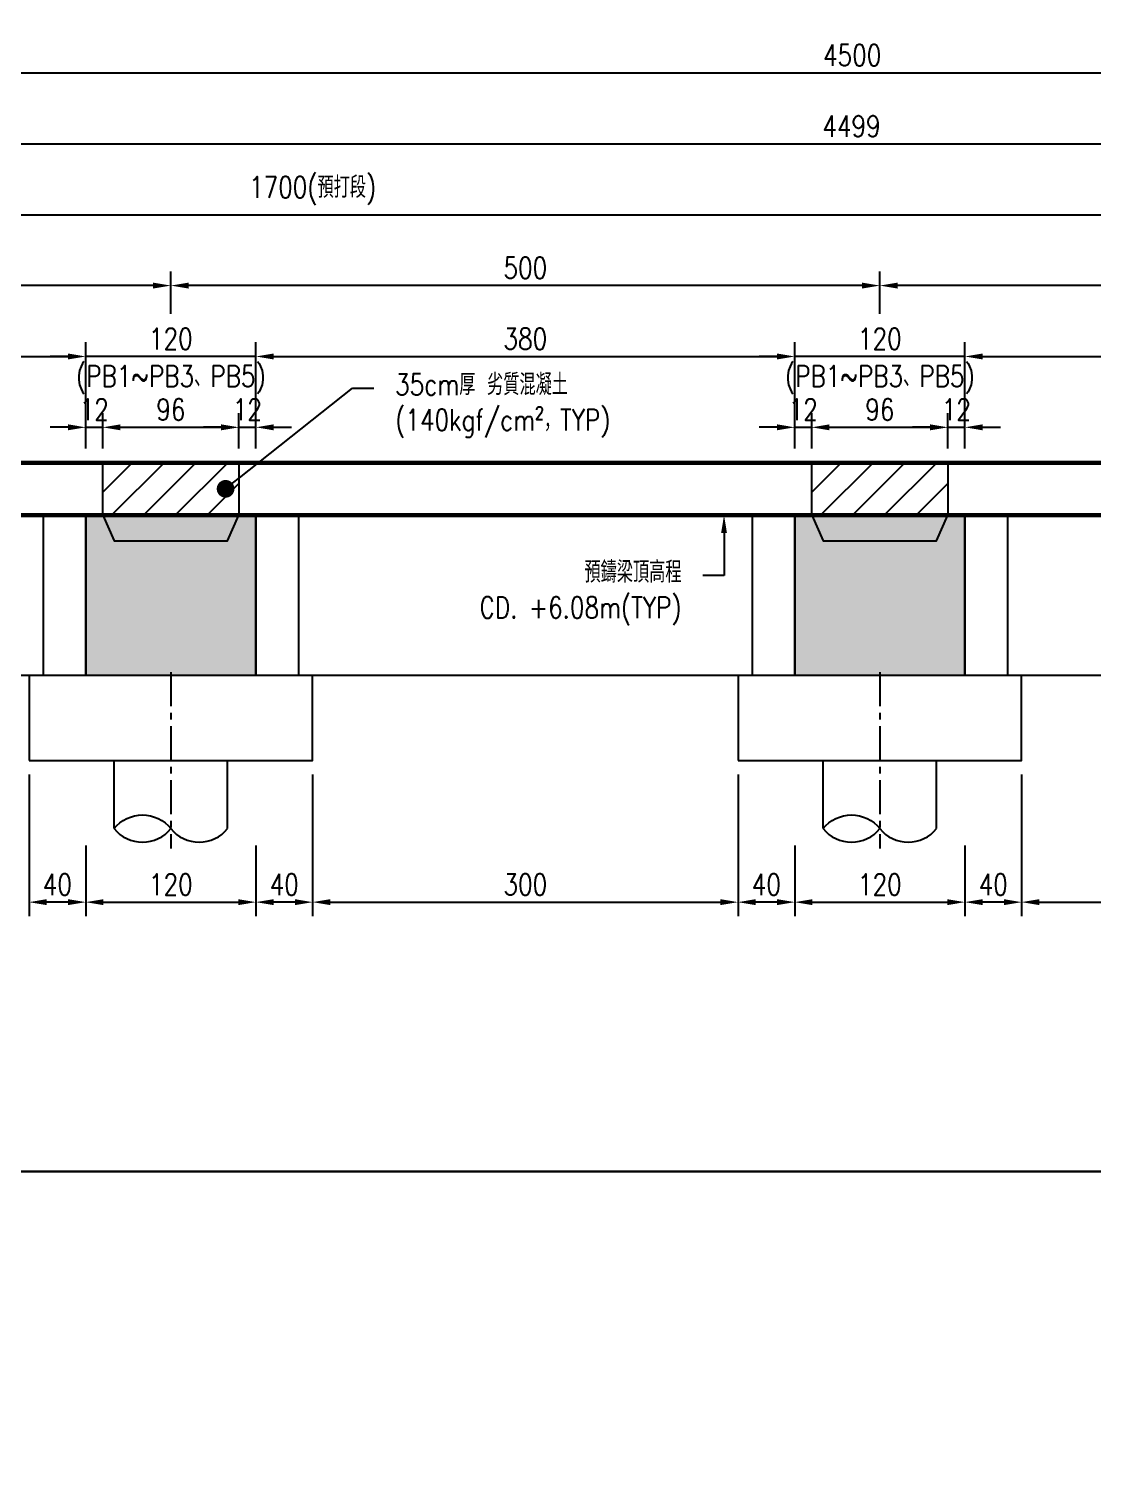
# Model space of a CAD drawing. Extents: x -791 to 13121, y -31587 to 2944.
# Drawn here: x 1065 to 1815, y -25079 to -24056 of the extents above; entities that cross this region are included whole.
import ezdxf
from ezdxf import colors
from ezdxf.entities.mleader import LeaderData, LeaderLine
from ezdxf.math import Vec2, Vec3

# ---------------------------------------------------------------- set-up
doc = ezdxf.new("R2010")
doc.units = 0
doc.header["$LTSCALE"] = 0.05
doc.linetypes.add('CENTER', pattern=[50.8, 31.75, -6.35, 6.35, -6.35])
doc.linetypes.add('DASHED', pattern=[19.05, 12.7, -6.35])
doc.layers.get('0').update_dxf_attribs({"linetype": 'CONTINUOUS'})
doc.layers.get('Defpoints').update_dxf_attribs({"linetype": 'CONTINUOUS'})
for name, color, linetype in [('HB_0', 7, 'CONTINUOUS'), ('HB_DIM', 1, 'CONTINUOUS'), ('預鑄梁', 4, 'CONTINUOUS')]:
    doc.layers.add(name, color=color, linetype=linetype)
doc.styles.get("Standard").update_dxf_attribs({"font": 'ROMANS.shx', "width": 0.8, "bigfont": 'lchinap.shx'})
doc.dimstyles.new('50cm', dxfattribs={"dimscale": 5, "dimtxt": 3, "dimasz": 2.5, "dimexe": 2, "dimexo": 2, "dimgap": 1, "dimtad": 1, "dimdsep": 46, "dimtxsty": 'Standard', "dimcen": 0, "dimclrt": 2, "dimadec": 0, "dimazin": 0, "dimtfac": 1, "dimtix": 1, "dimtmove": 2, "dimatfit": 3, "dimfxl": 0, "dimtolj": 1, "dimtzin": 0, "dimarcsym": 0})

# ---------------------------------------------------------------- blocks, each defined once
blk = doc.blocks.new('*D2176')
at = {"layer": 'Defpoints', "color": 0}
for p in [(0, 375), (-2500, 171.2), (0, 150)]:
    blk.add_point(p, dxfattribs=at)
at = {"layer": 'HB_DIM', "color": 0, "lineweight": -2}
for p, q in [((-2500, 181.2), (-2500, 385)), ((-2487.5, 375), (-12.5, 375))]:
    blk.add_line(p, q, dxfattribs=at)
at = {"layer": 'HB_DIM', "color": 0}
for points in [[(-2487.5, 377.1), (-2487.5, 372.9), (-2500, 375)], [(-12.5, 377.1), (-12.5, 372.9), (0, 375)]]:
    blk.add_solid(points, dxfattribs=at)
at = {"layer": 'HB_DIM', "color": 2, "insert": (-1270, 387.5), "char_height": 15, "attachment_point": 5}
blk.add_mtext('\\A1;4499', dxfattribs=at)
blk = doc.blocks.new('*D2177')
at = {"layer": 'Defpoints', "color": 0}
for p in [(0, 425), (-2500, 171.2), (0, 150)]:
    blk.add_point(p, dxfattribs=at)
at = {"layer": 'HB_DIM', "color": 0, "lineweight": -2}
for p, q in [((-2500, 181.2), (-2500, 435)), ((-2487.5, 425), (-12.5, 425))]:
    blk.add_line(p, q, dxfattribs=at)
at = {"layer": 'HB_DIM', "color": 0}
for points in [[(-2487.5, 427.1), (-2487.5, 422.9), (-2500, 425)], [(-12.5, 427.1), (-12.5, 422.9), (0, 425)]]:
    blk.add_solid(points, dxfattribs=at)
at = {"layer": 'HB_DIM', "color": 2, "insert": (-1269.5, 437.5), "char_height": 15, "attachment_point": 5}
blk.add_mtext('\\A1;4500', dxfattribs=at)
blk = doc.blocks.new('預鑄樁帽2x2')
at = {"layer": 'HB_0'}
blk.add_lwpolyline([(-100, 0), (100, 0), (100, 60), (-100, 60)], close=True, dxfattribs=at)
blk = doc.blocks.new('*D2181')
at = {"layer": 'Defpoints', "color": 0}
for p in [(-810, 225), (-1190, 150), (-810, 150)]:
    blk.add_point(p, dxfattribs=at)
at = {"layer": 'HB_DIM', "color": 0, "lineweight": -2}
for p, q in [((-1190, 160), (-1190, 235)), ((-810, 160), (-810, 235)), ((-1177.5, 225), (-822.5, 225))]:
    blk.add_line(p, q, dxfattribs=at)
at = {"layer": 'HB_DIM', "color": 0}
for points in [[(-1177.5, 227.1), (-1177.5, 222.9), (-1190, 225)], [(-822.5, 227.1), (-822.5, 222.9), (-810, 225)]]:
    blk.add_solid(points, dxfattribs=at)
at = {"layer": 'HB_DIM', "color": 2, "insert": (-1000, 237.5), "char_height": 15, "attachment_point": 5}
blk.add_mtext('\\A1;380', dxfattribs=at)
blk = doc.blocks.new('*D2183')
at = {"layer": 'Defpoints', "color": 0}
for p in [(-1310, 225), (-1310, 197.5), (-1690, 150)]:
    blk.add_point(p, dxfattribs=at)
at = {"layer": 'HB_DIM', "color": 0, "lineweight": -2}
for p, q in [((-1690, 160), (-1690, 235)), ((-1310, 207.5), (-1310, 235)), ((-1677.5, 225), (-1322.5, 225))]:
    blk.add_line(p, q, dxfattribs=at)
at = {"layer": 'HB_DIM', "color": 0}
for points in [[(-1677.5, 227.1), (-1677.5, 222.9), (-1690, 225)], [(-1322.5, 227.1), (-1322.5, 222.9), (-1310, 225)]]:
    blk.add_solid(points, dxfattribs=at)
at = {"layer": 'HB_DIM', "color": 2, "insert": (-1500, 237.5), "char_height": 15, "attachment_point": 5}
blk.add_mtext('\\A1;380', dxfattribs=at)
blk = doc.blocks.new('*D2184')
at = {"layer": 'Defpoints', "color": 0}
for p in [(-1810, 225), (-2190, 150), (-1810, 150)]:
    blk.add_point(p, dxfattribs=at)
at = {"layer": 'HB_DIM', "color": 0, "lineweight": -2}
for p, q in [((-2190, 160), (-2190, 235)), ((-1810, 160), (-1810, 235)), ((-2177.5, 225), (-1822.5, 225))]:
    blk.add_line(p, q, dxfattribs=at)
at = {"layer": 'HB_DIM', "color": 0}
for points in [[(-2177.5, 227.1), (-2177.5, 222.9), (-2190, 225)], [(-1822.5, 227.1), (-1822.5, 222.9), (-1810, 225)]]:
    blk.add_solid(points, dxfattribs=at)
at = {"layer": 'HB_DIM', "color": 2, "insert": (-2000, 237.5), "char_height": 15, "attachment_point": 5}
blk.add_mtext('\\A1;380', dxfattribs=at)
blk = doc.blocks.new('*D2186')
at = {"layer": 'Defpoints', "color": 0}
for p in [(-1650, -60), (-1350, -60), (-1350, -160)]:
    blk.add_point(p, dxfattribs=at)
at = {"layer": 'HB_DIM', "color": 0, "lineweight": -2}
for p, q in [((-1650, -70), (-1650, -170)), ((-1350, -70), (-1350, -170)), ((-1637.5, -160), (-1362.5, -160))]:
    blk.add_line(p, q, dxfattribs=at)
at = {"layer": 'HB_DIM', "color": 0}
for points in [[(-1637.5, -157.9), (-1637.5, -162.1), (-1650, -160)], [(-1362.5, -157.9), (-1362.5, -162.1), (-1350, -160)]]:
    blk.add_solid(points, dxfattribs=at)
at = {"layer": 'HB_DIM', "color": 2, "insert": (-1500, -147.5), "char_height": 15, "attachment_point": 5}
blk.add_mtext('\\A1;300', dxfattribs=at)
blk = doc.blocks.new('PB2')
at = {"layer": 'HB_0'}
h = blk.add_hatch(color=253, dxfattribs=at)
h.dxf.hatch_style = 1
h.paths.add_polyline_path([(0, 0), (0, 113), (12, 113), (20, 95), (100, 95), (108, 113), (120, 113), (120, 0)])
at = {"layer": '預鑄梁'}
blk.add_lwpolyline([(0, 0), (0, 113), (12, 113), (20, 95), (100, 95), (108, 113), (120, 113), (120, 0), (0, 0)], dxfattribs=at)
blk = doc.blocks.new('*D2196')
at = {"layer": 'Defpoints', "color": 0}
for p in [(-800, 325), (-800, 275), (-2500, 171.2)]:
    blk.add_point(p, dxfattribs=at)
at = {"layer": 'HB_DIM', "color": 0, "lineweight": -2}
for p, q in [((-2500, 181.2), (-2500, 335)), ((-800, 285), (-800, 335)), ((-2487.5, 325), (-812.5, 325))]:
    blk.add_line(p, q, dxfattribs=at)
at = {"layer": 'HB_DIM', "color": 0}
for points in [[(-2487.5, 327.1), (-2487.5, 322.9), (-2500, 325)], [(-812.5, 327.1), (-812.5, 322.9), (-800, 325)]]:
    blk.add_solid(points, dxfattribs=at)
at = {"layer": 'HB_DIM', "color": 2, "insert": (-1650, 341.9), "char_height": 15, "attachment_point": 5}
blk.add_mtext('\\A1;1700(預打段)', dxfattribs=at)
blk = doc.blocks.new('_Dot')
at = {"color": 0, "linetype": 'ByBlock', "lineweight": -2}
blk.add_line((-0.5, 0), (-1, 0), dxfattribs=at)
at = {"color": 0, "linetype": 'ByBlock', "const_width": 0.5}
blk.add_lwpolyline([(-0.25, 0, 1), (0.25, 0, 1)], format="xyb", close=True, dxfattribs=at)
blk = doc.blocks.new('*D2198')
at = {"layer": 'Defpoints', "color": 0}
for p in [(-1150, -60), (-850, -60), (-850, -160)]:
    blk.add_point(p, dxfattribs=at)
at = {"layer": 'HB_DIM', "color": 0, "lineweight": -2}
for p, q in [((-1150, -70), (-1150, -170)), ((-850, -70), (-850, -170)), ((-1137.5, -160), (-862.5, -160))]:
    blk.add_line(p, q, dxfattribs=at)
at = {"layer": 'HB_DIM', "color": 0}
for points in [[(-1137.5, -157.9), (-1137.5, -162.1), (-1150, -160)], [(-862.5, -157.9), (-862.5, -162.1), (-850, -160)]]:
    blk.add_solid(points, dxfattribs=at)
at = {"layer": 'HB_DIM', "color": 2, "insert": (-1000, -147.5), "char_height": 15, "attachment_point": 5}
blk.add_mtext('\\A1;300', dxfattribs=at)
blk = doc.blocks.new('*D2202')
at = {"layer": 'Defpoints', "color": 0}
for p in [(-1798, 175), (-1810, 150), (-1798, 150)]:
    blk.add_point(p, dxfattribs=at)
at = {"layer": 'HB_DIM', "color": 0, "lineweight": -2}
for p, q in [((-1810, 160), (-1810, 185)), ((-1798, 160), (-1798, 185)), ((-1822.5, 175), (-1835, 175)), ((-1810, 175), (-1798, 175)), ((-1785.5, 175), (-1773, 175))]:
    blk.add_line(p, q, dxfattribs=at)
at = {"layer": 'HB_DIM', "color": 0}
for points in [[(-1822.5, 177.1), (-1822.5, 172.9), (-1810, 175)], [(-1785.5, 177.1), (-1785.5, 172.9), (-1798, 175)]]:
    blk.add_solid(points, dxfattribs=at)
at = {"layer": 'HB_DIM', "color": 2, "insert": (-1804, 187.5), "char_height": 15, "attachment_point": 5}
blk.add_mtext('\\A1;12', dxfattribs=at)
blk = doc.blocks.new('*D2203')
at = {"layer": 'Defpoints', "color": 0}
for p in [(-1702, 175), (-1798, 150), (-1702, 150)]:
    blk.add_point(p, dxfattribs=at)
at = {"layer": 'HB_DIM', "color": 0, "lineweight": -2}
for p, q in [((-1798, 160), (-1798, 185)), ((-1702, 160), (-1702, 185)), ((-1785.5, 175), (-1714.5, 175))]:
    blk.add_line(p, q, dxfattribs=at)
at = {"layer": 'HB_DIM', "color": 0}
for points in [[(-1785.5, 177.1), (-1785.5, 172.9), (-1798, 175)], [(-1714.5, 177.1), (-1714.5, 172.9), (-1702, 175)]]:
    blk.add_solid(points, dxfattribs=at)
at = {"layer": 'HB_DIM', "color": 2, "insert": (-1750, 187.5), "char_height": 15, "attachment_point": 5}
blk.add_mtext('\\A1;96', dxfattribs=at)
blk = doc.blocks.new('*D2204')
at = {"layer": 'Defpoints', "color": 0}
for p in [(-1690, 175), (-1702, 150), (-1690, 150)]:
    blk.add_point(p, dxfattribs=at)
at = {"layer": 'HB_DIM', "color": 0, "lineweight": -2}
for p, q in [((-1702, 160), (-1702, 185)), ((-1690, 160), (-1690, 185)), ((-1714.5, 175), (-1727, 175)), ((-1702, 175), (-1690, 175)), ((-1677.5, 175), (-1665, 175))]:
    blk.add_line(p, q, dxfattribs=at)
at = {"layer": 'HB_DIM', "color": 0}
for points in [[(-1714.5, 177.1), (-1714.5, 172.9), (-1702, 175)], [(-1677.5, 177.1), (-1677.5, 172.9), (-1690, 175)]]:
    blk.add_solid(points, dxfattribs=at)
at = {"layer": 'HB_DIM', "color": 2, "insert": (-1696, 187.5), "char_height": 15, "attachment_point": 5}
blk.add_mtext('\\A1;12', dxfattribs=at)
blk = doc.blocks.new('*D2205')
at = {"layer": 'Defpoints', "color": 0}
for p in [(-1298, 175), (-1310, 150), (-1298, 150)]:
    blk.add_point(p, dxfattribs=at)
at = {"layer": 'HB_DIM', "color": 0, "lineweight": -2}
for p, q in [((-1310, 160), (-1310, 185)), ((-1298, 160), (-1298, 185)), ((-1322.5, 175), (-1335, 175)), ((-1310, 175), (-1298, 175)), ((-1285.5, 175), (-1273, 175))]:
    blk.add_line(p, q, dxfattribs=at)
at = {"layer": 'HB_DIM', "color": 0}
for points in [[(-1322.5, 177.1), (-1322.5, 172.9), (-1310, 175)], [(-1285.5, 177.1), (-1285.5, 172.9), (-1298, 175)]]:
    blk.add_solid(points, dxfattribs=at)
at = {"layer": 'HB_DIM', "color": 2, "insert": (-1304, 187.5), "char_height": 15, "attachment_point": 5}
blk.add_mtext('\\A1;12', dxfattribs=at)
blk = doc.blocks.new('*D2206')
at = {"layer": 'Defpoints', "color": 0}
for p in [(-1202, 175), (-1298, 150), (-1202, 150)]:
    blk.add_point(p, dxfattribs=at)
at = {"layer": 'HB_DIM', "color": 0, "lineweight": -2}
for p, q in [((-1298, 160), (-1298, 185)), ((-1202, 160), (-1202, 185)), ((-1285.5, 175), (-1214.5, 175))]:
    blk.add_line(p, q, dxfattribs=at)
at = {"layer": 'HB_DIM', "color": 0}
for points in [[(-1285.5, 177.1), (-1285.5, 172.9), (-1298, 175)], [(-1214.5, 177.1), (-1214.5, 172.9), (-1202, 175)]]:
    blk.add_solid(points, dxfattribs=at)
at = {"layer": 'HB_DIM', "color": 2, "insert": (-1250, 187.5), "char_height": 15, "attachment_point": 5}
blk.add_mtext('\\A1;96', dxfattribs=at)
blk = doc.blocks.new('*D2207')
at = {"layer": 'Defpoints', "color": 0}
for p in [(-1190, 175), (-1202, 150), (-1190, 150)]:
    blk.add_point(p, dxfattribs=at)
at = {"layer": 'HB_DIM', "color": 0, "lineweight": -2}
for p, q in [((-1202, 160), (-1202, 185)), ((-1190, 160), (-1190, 185)), ((-1214.5, 175), (-1227, 175)), ((-1202, 175), (-1190, 175)), ((-1177.5, 175), (-1165, 175))]:
    blk.add_line(p, q, dxfattribs=at)
at = {"layer": 'HB_DIM', "color": 0}
for points in [[(-1214.5, 177.1), (-1214.5, 172.9), (-1202, 175)], [(-1177.5, 177.1), (-1177.5, 172.9), (-1190, 175)]]:
    blk.add_solid(points, dxfattribs=at)
at = {"layer": 'HB_DIM', "color": 2, "insert": (-1196, 187.5), "char_height": 15, "attachment_point": 5}
blk.add_mtext('\\A1;12', dxfattribs=at)
blk = doc.blocks.new('*D2210')
at = {"layer": 'Defpoints', "color": 0}
for p in [(-1250, 275), (-1250, 245), (-750, 245)]:
    blk.add_point(p, dxfattribs=at)
at = {"layer": 'HB_DIM', "color": 0, "lineweight": -2}
for p, q in [((-1250, 255), (-1250, 285)), ((-750, 255), (-750, 285)), ((-762.5, 275), (-1237.5, 275))]:
    blk.add_line(p, q, dxfattribs=at)
at = {"layer": 'HB_DIM', "color": 0}
for points in [[(-1237.5, 277.1), (-1237.5, 272.9), (-1250, 275)], [(-762.5, 277.1), (-762.5, 272.9), (-750, 275)]]:
    blk.add_solid(points, dxfattribs=at)
at = {"layer": 'HB_DIM', "color": 2, "insert": (-1000, 287.5), "char_height": 15, "attachment_point": 5}
blk.add_mtext('\\A1;500', dxfattribs=at)
blk = doc.blocks.new('*D2211')
at = {"layer": 'Defpoints', "color": 0}
for p in [(-1750, 275), (-1750, 245), (-1250, 245)]:
    blk.add_point(p, dxfattribs=at)
at = {"layer": 'HB_DIM', "color": 0, "lineweight": -2}
for p, q in [((-1750, 255), (-1750, 285)), ((-1250, 255), (-1250, 285)), ((-1262.5, 275), (-1737.5, 275))]:
    blk.add_line(p, q, dxfattribs=at)
at = {"layer": 'HB_DIM', "color": 0}
for points in [[(-1737.5, 277.1), (-1737.5, 272.9), (-1750, 275)], [(-1262.5, 277.1), (-1262.5, 272.9), (-1250, 275)]]:
    blk.add_solid(points, dxfattribs=at)
at = {"layer": 'HB_DIM', "color": 2, "insert": (-1500, 287.5), "char_height": 15, "attachment_point": 5}
blk.add_mtext('\\A1;500', dxfattribs=at)
blk = doc.blocks.new('*D2212')
at = {"layer": 'Defpoints', "color": 0}
for p in [(-2250, 275), (-2250, 245), (-1750, 245)]:
    blk.add_point(p, dxfattribs=at)
at = {"layer": 'HB_DIM', "color": 0, "lineweight": -2}
for p, q in [((-2250, 255), (-2250, 285)), ((-1750, 255), (-1750, 285)), ((-1762.5, 275), (-2237.5, 275))]:
    blk.add_line(p, q, dxfattribs=at)
at = {"layer": 'HB_DIM', "color": 0}
for points in [[(-2237.5, 277.1), (-2237.5, 272.9), (-2250, 275)], [(-1762.5, 277.1), (-1762.5, 272.9), (-1750, 275)]]:
    blk.add_solid(points, dxfattribs=at)
at = {"layer": 'HB_DIM', "color": 2, "insert": (-2000, 287.5), "char_height": 15, "attachment_point": 5}
blk.add_mtext('\\A1;500', dxfattribs=at)
blk = doc.blocks.new('*D2215')
at = {"layer": 'Defpoints', "color": 0}
for p in [(-1810, 225), (-1810, 150), (-1690, 150)]:
    blk.add_point(p, dxfattribs=at)
at = {"layer": 'HB_DIM', "color": 0, "lineweight": -2}
for p, q in [((-1810, 160), (-1810, 235)), ((-1690, 160), (-1690, 235)), ((-1822.5, 225), (-1835, 225)), ((-1690, 225), (-1810, 225)), ((-1677.5, 225), (-1665, 225))]:
    blk.add_line(p, q, dxfattribs=at)
at = {"layer": 'HB_DIM', "color": 0}
for points in [[(-1822.5, 227.1), (-1822.5, 222.9), (-1810, 225)], [(-1677.5, 227.1), (-1677.5, 222.9), (-1690, 225)]]:
    blk.add_solid(points, dxfattribs=at)
at = {"layer": 'HB_DIM', "color": 2, "char_height": 15, "attachment_point": 5}
for s, insert in [('\\A1;120', (-1750, 237.5)), ('\\A1;(PB1~PB3、PB5)', (-1750, 208.6))]:
    blk.add_mtext(s, dxfattribs=dict(at, insert=insert))
blk = doc.blocks.new('*D2216')
at = {"layer": 'Defpoints', "color": 0}
for p in [(-1310, 225), (-1310, 175), (-1190, 150)]:
    blk.add_point(p, dxfattribs=at)
at = {"layer": 'HB_DIM', "color": 0, "lineweight": -2}
for p, q in [((-1310, 185), (-1310, 235)), ((-1190, 160), (-1190, 235)), ((-1322.5, 225), (-1335, 225)), ((-1190, 225), (-1310, 225)), ((-1177.5, 225), (-1165, 225))]:
    blk.add_line(p, q, dxfattribs=at)
at = {"layer": 'HB_DIM', "color": 0}
for points in [[(-1322.5, 227.1), (-1322.5, 222.9), (-1310, 225)], [(-1177.5, 227.1), (-1177.5, 222.9), (-1190, 225)]]:
    blk.add_solid(points, dxfattribs=at)
at = {"layer": 'HB_DIM', "color": 2, "char_height": 15, "attachment_point": 5}
for s, insert in [('\\A1;120', (-1250, 237.5)), ('\\A1;(PB1~PB3、PB5)', (-1250, 208.6))]:
    blk.add_mtext(s, dxfattribs=dict(at, insert=insert))
blk = doc.blocks.new('80cm直樁')
at = {"layer": 'HB_0', "linetype": 'Continuous'}
for p, q in [((-40, -48.1), (-40, 0)), ((40, -48.1), (40, 0))]:
    blk.add_line(p, q, dxfattribs=at)
for points in [[(-40, -48.1, -0.48), (0, -48.1, 0.48), (40, -48.1, 0.48)], [(-40, -48.1, 0.48), (0, -48.1, 0.48)]]:
    blk.add_lwpolyline(points, format="xyb", dxfattribs=at)
at = {"layer": 'HB_DIM', "color": 1, "linetype": 'CENTER', "ltscale": 15}
blk.add_line((0, 62.2), (0, -62.2), dxfattribs=at)
blk = doc.blocks.new('*D2219')
at = {"layer": 'Defpoints', "color": 0}
for p in [(-1810, -110), (-1690, -110), (-1690, -160)]:
    blk.add_point(p, dxfattribs=at)
at = {"layer": 'HB_DIM', "color": 0, "lineweight": -2}
for p, q in [((-1810, -120), (-1810, -170)), ((-1690, -120), (-1690, -170)), ((-1797.5, -160), (-1702.5, -160))]:
    blk.add_line(p, q, dxfattribs=at)
at = {"layer": 'HB_DIM', "color": 0}
for points in [[(-1797.5, -157.9), (-1797.5, -162.1), (-1810, -160)], [(-1702.5, -157.9), (-1702.5, -162.1), (-1690, -160)]]:
    blk.add_solid(points, dxfattribs=at)
at = {"layer": 'HB_DIM', "color": 2, "insert": (-1750, -147.5), "char_height": 15, "attachment_point": 5}
blk.add_mtext('\\A1;120', dxfattribs=at)
blk = doc.blocks.new('*D2220')
at = {"layer": 'Defpoints', "color": 0}
for p in [(-1650, -60), (-1690, -110), (-1690, -160)]:
    blk.add_point(p, dxfattribs=at)
at = {"layer": 'HB_DIM', "color": 0, "lineweight": -2}
for p, q in [((-1650, -70), (-1650, -170)), ((-1690, -120), (-1690, -170)), ((-1662.5, -160), (-1677.5, -160))]:
    blk.add_line(p, q, dxfattribs=at)
at = {"layer": 'HB_DIM', "color": 0}
for points in [[(-1677.5, -157.9), (-1677.5, -162.1), (-1690, -160)], [(-1662.5, -157.9), (-1662.5, -162.1), (-1650, -160)]]:
    blk.add_solid(points, dxfattribs=at)
at = {"layer": 'HB_DIM', "color": 2, "insert": (-1670, -147.5), "char_height": 15, "attachment_point": 5}
blk.add_mtext('\\A1;40', dxfattribs=at)
blk = doc.blocks.new('*D2221')
at = {"layer": 'Defpoints', "color": 0}
for p in [(-1850, -60), (-1810, -110), (-1850, -160)]:
    blk.add_point(p, dxfattribs=at)
at = {"layer": 'HB_DIM', "color": 0, "lineweight": -2}
for p, q in [((-1850, -70), (-1850, -170)), ((-1810, -120), (-1810, -170)), ((-1822.5, -160), (-1837.5, -160))]:
    blk.add_line(p, q, dxfattribs=at)
at = {"layer": 'HB_DIM', "color": 0}
for points in [[(-1837.5, -157.9), (-1837.5, -162.1), (-1850, -160)], [(-1822.5, -157.9), (-1822.5, -162.1), (-1810, -160)]]:
    blk.add_solid(points, dxfattribs=at)
at = {"layer": 'HB_DIM', "color": 2, "insert": (-1830, -147.5), "char_height": 15, "attachment_point": 5}
blk.add_mtext('\\A1;40', dxfattribs=at)
blk = doc.blocks.new('*D2222')
at = {"layer": 'Defpoints', "color": 0}
for p in [(-1310, -110), (-1190, -110), (-1190, -160)]:
    blk.add_point(p, dxfattribs=at)
at = {"layer": 'HB_DIM', "color": 0, "lineweight": -2}
for p, q in [((-1310, -120), (-1310, -170)), ((-1190, -120), (-1190, -170)), ((-1297.5, -160), (-1202.5, -160))]:
    blk.add_line(p, q, dxfattribs=at)
at = {"layer": 'HB_DIM', "color": 0}
for points in [[(-1297.5, -157.9), (-1297.5, -162.1), (-1310, -160)], [(-1202.5, -157.9), (-1202.5, -162.1), (-1190, -160)]]:
    blk.add_solid(points, dxfattribs=at)
at = {"layer": 'HB_DIM', "color": 2, "insert": (-1250, -147.5), "char_height": 15, "attachment_point": 5}
blk.add_mtext('\\A1;120', dxfattribs=at)
blk = doc.blocks.new('*D2223')
at = {"layer": 'Defpoints', "color": 0}
for p in [(-1150, -60), (-1190, -110), (-1190, -160)]:
    blk.add_point(p, dxfattribs=at)
at = {"layer": 'HB_DIM', "color": 0, "lineweight": -2}
for p, q in [((-1150, -70), (-1150, -170)), ((-1190, -120), (-1190, -170)), ((-1162.5, -160), (-1177.5, -160))]:
    blk.add_line(p, q, dxfattribs=at)
at = {"layer": 'HB_DIM', "color": 0}
for points in [[(-1177.5, -157.9), (-1177.5, -162.1), (-1190, -160)], [(-1162.5, -157.9), (-1162.5, -162.1), (-1150, -160)]]:
    blk.add_solid(points, dxfattribs=at)
at = {"layer": 'HB_DIM', "color": 2, "insert": (-1170, -147.5), "char_height": 15, "attachment_point": 5}
blk.add_mtext('\\A1;40', dxfattribs=at)
blk = doc.blocks.new('*D2224')
at = {"layer": 'Defpoints', "color": 0}
for p in [(-1350, -60), (-1310, -110), (-1350, -160)]:
    blk.add_point(p, dxfattribs=at)
at = {"layer": 'HB_DIM', "color": 0, "lineweight": -2}
for p, q in [((-1350, -70), (-1350, -170)), ((-1310, -120), (-1310, -170)), ((-1322.5, -160), (-1337.5, -160))]:
    blk.add_line(p, q, dxfattribs=at)
at = {"layer": 'HB_DIM', "color": 0}
for points in [[(-1337.5, -157.9), (-1337.5, -162.1), (-1350, -160)], [(-1322.5, -157.9), (-1322.5, -162.1), (-1310, -160)]]:
    blk.add_solid(points, dxfattribs=at)
at = {"layer": 'HB_DIM', "color": 2, "insert": (-1330, -147.5), "char_height": 15, "attachment_point": 5}
blk.add_mtext('\\A1;40', dxfattribs=at)
blk = doc.blocks.new('斷面圖P左')
h = blk.add_hatch()
h.set_pattern_fill('AR-CONC', color=1, scale=0.1)
h.paths.add_polyline_path([(-2202, 113), (-2298, 113), (-2290, 95), (-2210, 95)])
h.paths.add_polyline_path([(-1702, 113), (-1798, 113), (-1790, 95), (-1710, 95)])
h.paths.add_polyline_path([(-1202, 113), (-1298, 113), (-1290, 95), (-1210, 95)])
at = {"layer": 'HB_0'}
h = blk.add_hatch(dxfattribs=at)
h.set_pattern_fill('ANSI31', color=1, scale=5)
h.set_pattern_definition([(45, (-7606.031, 25826.608), (-11.22532, 11.22532), [])])
h.paths.add_polyline_path([(-1798, 113), (-1702, 113), (-1702, 150), (-1798, 150)])
h = blk.add_hatch(dxfattribs=at)
h.set_pattern_fill('ANSI31', color=1, scale=5)
h.set_pattern_definition([(45, (-7106.031, 25826.608), (-11.22532, 11.22532), [])])
h.paths.add_polyline_path([(-1298, 113), (-1202, 113), (-1202, 150), (-1298, 150)])
at = {"layer": 'HB_0', "color": 252}
for p, q in [((-1840, 113), (-1840, 0)), ((-1660, 113), (-1660, 0)), ((-1340, 113), (-1340, 0)), ((-1160, 113), (-1160, 0))]:
    blk.add_line(p, q, dxfattribs=at)
at = {"layer": 'HB_0'}
for p, q in [((-1840, 113), (-1810, 113)), ((-1690, 113), (-1660, 113)), ((-1340, 113), (-1310, 113))]:
    blk.add_line(p, q, dxfattribs=at)
at = {"layer": 'HB_0', "color": 1, "linetype": 'DASHED', "ltscale": 30, "const_width": 3}
blk.add_lwpolyline([(-800, 150), (-2500, 150), (-2500, 113), (-2298, 113), (-2202, 113), (-1798, 113), (-1702, 113), (-1298, 113), (-1202, 113), (-800, 113)], close=True, dxfattribs=at)
at = {"layer": 'HB_0'}
for points in [[(-2500, 114), (-2500, 150), (-800, 150)], [(-1798, 113), (-1798, 150), (-1702, 150), (-1702, 113)], [(-1298, 113), (-1298, 150), (-1202, 150), (-1202, 113)], [(-1310, 0), (-2500, 0), (-2500, 114)]]:
    blk.add_lwpolyline(points, dxfattribs=at)
for points in [[(-2190, 113), (-1810, 113), (-1810, 0), (-2190, 0)], [(-1690, 113), (-1310, 113), (-1310, 0), (-1690, 0)], [(-1190, 112.5), (-810, 112.5), (-810, 0), (-1190, 0)]]:
    blk.add_lwpolyline(points, close=True, dxfattribs=at)
for name, p in [('PB2', (-1810, 0)), ('PB2', (-1310, 0)), ('預鑄樁帽2x2', (-1750, -60)), ('80cm直樁', (-1750, -60)), ('預鑄樁帽2x2', (-1250, -60)), ('80cm直樁', (-1250, -60))]:
    blk.add_blockref(name, p, dxfattribs=at)
at = {"layer": 'HB_DIM'}
for base, text, picture, middle in [((0, 425), '4500', '*D2177', (-1269.52, 437.5)), ((0, 375), '4499', '*D2176', (-1270.02, 387.5))]:
    dim = blk.add_linear_dim(base=base, p1=(-2500, 171.247), p2=(0, 150), text=text, dimstyle='50cm', override={"dimse2": 1}, dxfattribs=at)
    dim.commit()
    dim.dimension.update_dxf_attribs({"geometry": picture, "text_midpoint": middle, "dimtype": 160})
dim = blk.add_linear_dim(base=(-800, 325), p1=(-2500, 171.247), p2=(-800, 275), text='<>(預打段)', dimstyle='50cm', dxfattribs=at)
dim.commit()
dim.dimension.update_dxf_attribs({"geometry": '*D2196', "text_midpoint": (-1650, 341.875)})
for base, p1, p2, picture, middle in [((-2250, 275), (-1750, 245), (-2250, 245), '*D2212', (-2000, 287.5)), ((-1750, 275), (-1250, 245), (-1750, 245), '*D2211', (-1500, 287.5)), ((-1250, 275), (-750, 245), (-1250, 245), '*D2210', (-1000, 287.5)), ((-1810, 225), (-2190, 150), (-1810, 150), '*D2184', (-2000, 237.5)), ((-1310, 225), (-1690, 150), (-1310, 197.468), '*D2183', (-1500, 237.5)), ((-810, 225), (-1190, 150), (-810, 150), '*D2181', (-1000, 237.5)), ((-1798, 175), (-1810, 150), (-1798, 150), '*D2202', (-1804, 187.5)), ((-1702, 175), (-1798, 150), (-1702, 150), '*D2203', (-1750, 187.5)), ((-1690, 175), (-1702, 150), (-1690, 150), '*D2204', (-1696, 187.5)), ((-1298, 175), (-1310, 150), (-1298, 150), '*D2205', (-1304, 187.5)), ((-1202, 175), (-1298, 150), (-1202, 150), '*D2206', (-1250, 187.5)), ((-1190, 175), (-1202, 150), (-1190, 150), '*D2207', (-1196, 187.5)), ((-1850, -160), (-1810, -110), (-1850, -60), '*D2221', (-1830, -147.5)), ((-1690, -160), (-1650, -60), (-1690, -110), '*D2220', (-1670, -147.5)), ((-1350, -160), (-1650, -60), (-1350, -60), '*D2186', (-1500, -147.5)), ((-1350, -160), (-1310, -110), (-1350, -60), '*D2224', (-1330, -147.5)), ((-1190, -160), (-1150, -60), (-1190, -110), '*D2223', (-1170, -147.5)), ((-850, -160), (-1150, -60), (-850, -60), '*D2198', (-1000, -147.5)), ((-1690, -160), (-1810, -110), (-1690, -110), '*D2219', (-1750, -147.5)), ((-1190, -160), (-1310, -110), (-1190, -110), '*D2222', (-1250, -147.5))]:
    dim = blk.add_linear_dim(base=base, p1=p1, p2=p2, dimstyle='50cm', dxfattribs=at)
    dim.commit()
    dim.dimension.update_dxf_attribs({"geometry": picture, "text_midpoint": middle})
for base, p1, p2, picture, middle in [((-1810, 225), (-1690, 150), (-1810, 150), '*D2215', (-1750, 225)), ((-1310, 225), (-1190, 150), (-1310, 175), '*D2216', (-1250, 225))]:
    dim = blk.add_linear_dim(base=base, p1=p1, p2=p2, angle=180, text='<>\\X(PB1~PB3、PB5)', dimstyle='50cm', dxfattribs=at)
    dim.commit()
    dim.dimension.update_dxf_attribs({"geometry": picture, "text_midpoint": middle})
ml = blk.add_multileader_mtext('Standard', dxfattribs=at)
ml.set_content('35cm厚 劣質混凝土\\P(140kgf/cm²，TYP)', color=2)
ml.set_leader_properties(color=1)
ml.set_arrow_properties(name='DOT')
ml.build(insert=Vec2(0, 0))
ml.multileader.update_dxf_attribs({"dogleg_length": 3, "arrow_head_size": 12.5, "scale": 5})
ctx = ml.context
ctx.base_point, ctx.scale, ctx.char_height, ctx.arrow_head_size, ctx.landing_gap_size, ctx.plane_origin = Vec3(-1606.829, 202.712), 5, 15, 12.5, 15, Vec3(-1556.058, 151.623)
notes = []
notes.append((ctx, [(0, (1, 1, 0), (-1621.829, 202.712), (1, 0), 15, [(0, [(-1711.365, 131.607)], 0, [])])]))
ctx.mtext.insert, ctx.mtext.flow_direction = Vec3(-1591.829, 212.712), 5
ml = blk.add_multileader_mtext('Standard', dxfattribs=at)
ml.set_content('預鑄梁頂高程\\PCD. +6.08m(TYP)', color=2)
ml.set_leader_properties(color=1)
ml.build(insert=Vec2(0, 0))
ml.multileader.update_dxf_attribs({"dogleg_length": 3, "arrow_head_size": 12.5, "scale": 5})
ctx = ml.context
ctx.base_point, ctx.scale, ctx.char_height, ctx.arrow_head_size, ctx.landing_gap_size, ctx.plane_origin = Vec3(-1562.001, 70.46), 5, 15, 12.5, 15, Vec3(-1359.858, 117.001)
ctx.text_align_type = 2
notes.append((ctx, [(0, (1, 1, 0), (-1359.858, 70.46), (-1, 0), 15, [(0, [(-1359.858, 113)], 0, [])])]))
ctx.mtext.insert, ctx.mtext.alignment, ctx.mtext.flow_direction = Vec3(-1389.858, 80.46), 3, 5
for ctx, leaders in notes:
    for number, flags, end, landing, length, lines in leaders:
        leader = LeaderData()
        leader.index, (leader.has_last_leader_line, leader.has_dogleg_vector, leader.attachment_direction) = number, flags
        leader.last_leader_point, leader.dogleg_vector, leader.dogleg_length = Vec3(end), Vec3(landing), length
        for number, points, colour, breaks in lines:
            line = LeaderLine()
            line.index, line.vertices, line.color, line.breaks = number, Vec3.list(points), colors.encode_raw_color(colour), breaks
            leader.lines.append(line)
        ctx.leaders.append(leader)

msp = doc.modelspace()

# ---------------------------------------------------------------- linework, layer by layer
at = {"layer": 'Defpoints', "color": 217}
for points in [[(3945, -24417.5), (2947.5, -24417.5), (2947.5, -24862.5), (0, -24862.5), (0, -22100), (3945, -22100)], [(3945, -27180), (2947.5, -27180), (2947.5, -27625), (0, -27625), (0, -24862.5), (3945, -24862.5)]]:
    msp.add_lwpolyline(points, close=True, dxfattribs=at)

# ---------------------------------------------------------------- block references
at = {"layer": 'HB_0', "color": 4}
msp.add_blockref('斷面圖P左', (2915, -24512.5), dxfattribs=at)

doc.saveas('drawing.dxf')
